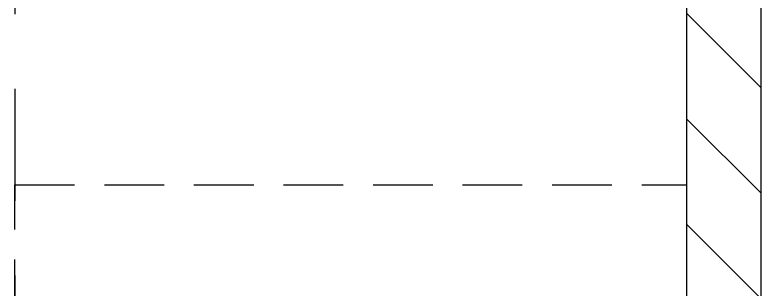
# Model space of a CAD drawing. Header units: inches. Extents: x -53835 to 52744, y -79586 to -50910.
# Drawn here: x 15810 to 16310, y -60715 to -60531 of the extents above; entities that cross this region are included whole.
import ezdxf

# ---------------------------------------------------------------- set-up
doc = ezdxf.new("R2010")
doc.units = ezdxf.units.IN
doc.header["$LTSCALE"] = 50
doc.header["$MEASUREMENT"] = 0
doc.linetypes.add('DH-HID2', pattern=[1.2, 0.8, -0.4])
doc.linetypes.add('HID', pattern=[2.5, 1.5, -1])
for name, color, linetype in [('03-WAL NEW', 3, 'Continuous'), ('3.기호.계단선', 30, 'Continuous'), ('FU-FURM', 251, 'DH-HID2')]:
    doc.layers.add(name, color=color, linetype=linetype)

# ---------------------------------------------------------------- blocks, each defined once
blk = doc.blocks.new('cjswjdehds')
at = {"layer": '03-WAL NEW'}
h = blk.add_hatch(dxfattribs=at)
h.set_pattern_fill('_USER', color=256, scale=50, angle=315, pattern_type=0)
h.set_pattern_definition([(315, (16938.26, -131353.64), (35.35534, 35.35534), [])])
h.paths.add_polyline_path([(16259.63, -63445), (16309.63, -63445), (16309.63, -59532), (16259.63, -59532)])
blk.add_lwpolyline([(16259.63, -63445), (16309.63, -63445), (16309.63, -59532), (16259.63, -59532)], close=True, dxfattribs=at)
at = {"layer": 'FU-FURM', "color": 8}
blk.add_lwpolyline([(16259.63, -60645), (16259.63, -61095), (15809.63, -61095), (15809.63, -60645)], close=True, dxfattribs=at)

msp = doc.modelspace()

# ---------------------------------------------------------------- linework, layer by layer
at = {"layer": '3.기호.계단선', "linetype": 'HID'}
msp.add_lwpolyline([(16460.631, -56046.39), (16460.631, -58330.737), (15809.631, -58330.737), (15809.631, -60916.614)], dxfattribs=at)

# ---------------------------------------------------------------- block references
msp.add_blockref('cjswjdehds', (0, 0))

doc.saveas('drawing.dxf')
